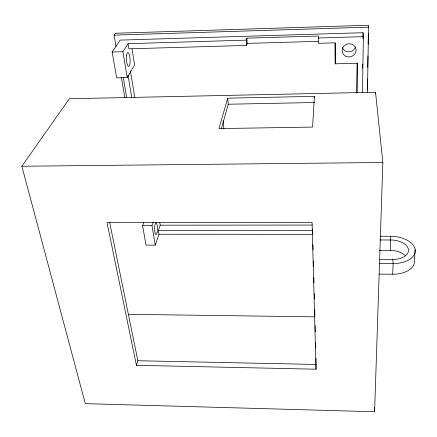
<?xml version="1.0" encoding="UTF-8"?>
<svg xmlns="http://www.w3.org/2000/svg" width="437" height="437" viewBox="0 0 437 437"><rect width="100%" height="100%" fill="white"/><g stroke="black" fill="none" stroke-linecap="round" stroke-linejoin="round"><path stroke-width="0.66" d="M357.062 92.54L357.384 63.25L335.239 63.824L335.157 42.881M356.761 93.179L357.089 63.168M362.486 68.134L362.546 64.048M362.928 38.838L363.021 32.704L120.159 40.111L112.129 52.03L116.657 77.83L127.227 77.567L134.591 64.96L132.023 48.917M362.492 92.551L363.355 36.642L363.021 32.704M367.304 89.907L367.512 79.015M367.73 67.445L367.954 55.876M368.173 44.306L368.38 33.414M367.479 92.529L368.538 25.248L115.412 33.256L114.084 35.135L116.051 46.557M375.492 93.605L375.525 92.245L69.33 98.751L21.85 166.246L85.302 403.641L374.591 411.752L382.85 162.493L375.525 92.245M316.017 369.205L312.062 222.313L107.016 222.559L136.431 365.316L316.017 369.205L316.006 358.34M404.968 255.257A16.584 9.811 3.6 0 0 390.268 250.412L390.705 239.989L390.317 236.259L380.179 236.248M379.13 274.125L392.672 274.218L393.153 263.555L392.732 259.48A16.743 9.712 3.3 0 0 408.453 249.784A16.743 9.712 3.3 0 0 390.705 239.989L379.813 239.973M335.239 63.824L335.119 42.837L318.344 43.329L318.36 36.014L246.823 38.172L246.271 40.138L246.654 45.41L128.91 48.829L128.074 43.673L246.271 40.138M314.4 96.359L312.592 127.08L218.975 128.582L227.704 98.167L314.4 96.359L314.427 97.593M415.15 249.625L414.467 260.184A23.221 13.738 3.6 0 1 392.672 274.218M246.654 45.41L247.205 43.416L246.823 38.172M221.45 128.434L228.256 104.23L227.704 98.167M136.431 365.316L137.846 360.733L109.687 222.493M143.784 222.493L142.588 225.623L146.002 245.113L155.25 245.135L159.002 234.243L158.385 230.436L160.215 225.181L159.789 222.499M155.25 245.135L151.983 225.618L153.141 222.449M127.227 77.567L122.906 51.724L128.074 43.673M114.084 35.135L368.735 27.154M318.245 37.992L363.355 36.642M247.205 43.416L318.458 41.324M112.129 52.03L122.906 51.724M228.256 104.23L314.536 102.52M21.85 166.246L382.85 162.493M160.215 225.181L312.351 225.06M142.588 225.623L151.983 225.618M158.385 230.436L312.373 230.446M159.002 234.243L312.548 234.347M379.469 250.379L390.268 250.412M379.84 259.42L392.732 259.48M379.354 263.484L393.153 263.555A23.44 13.602 3.3 0 0 415.194 249.98A23.44 13.602 3.3 0 0 390.317 236.259M128.467 314.323L315.099 316.847M137.846 360.733L316.169 364.463M123.229 77.344L126.637 97.375M121.36 77.475L124.824 97.637M128.025 75.213L131.805 97.937M130.461 71.084L134.82 97.691M223.121 120.847L223.897 128.948M374.367 407.661L374.591 411.752M312.553 228.999L312.684 233.762M312.974 244.654L313.116 250.101M313.411 260.993L313.553 266.439M313.842 277.331L313.99 282.777M314.279 293.669L314.427 299.116M314.7 309.325L314.858 315.454M315.132 325.663L315.296 331.792M315.585 342.679L315.733 348.125M355.576 46.841A6.921 6.495 -16.3 0 1 348.912 51.834A6.921 6.495 -16.3 0 1 342.286 47.218M345.58 56.165A7.025 6.571 -15.2 0 0 356.128 50.206A7.025 6.571 -15.2 0 0 345.694 44.727A7.025 6.571 -15.2 0 0 345.58 56.165M126.566 55.341A6.899 1.846 86.6 0 0 128.407 66.369A6.899 1.846 86.6 0 0 129.833 56.908A6.899 1.846 86.6 0 0 126.566 55.341M157.091 232.517A5.889 1.431 -89.8 0 0 156.315 222.881A5.889 1.431 -89.8 0 0 154.671 230.61A5.889 1.431 -89.8 0 0 157.091 232.517"/></g></svg>
